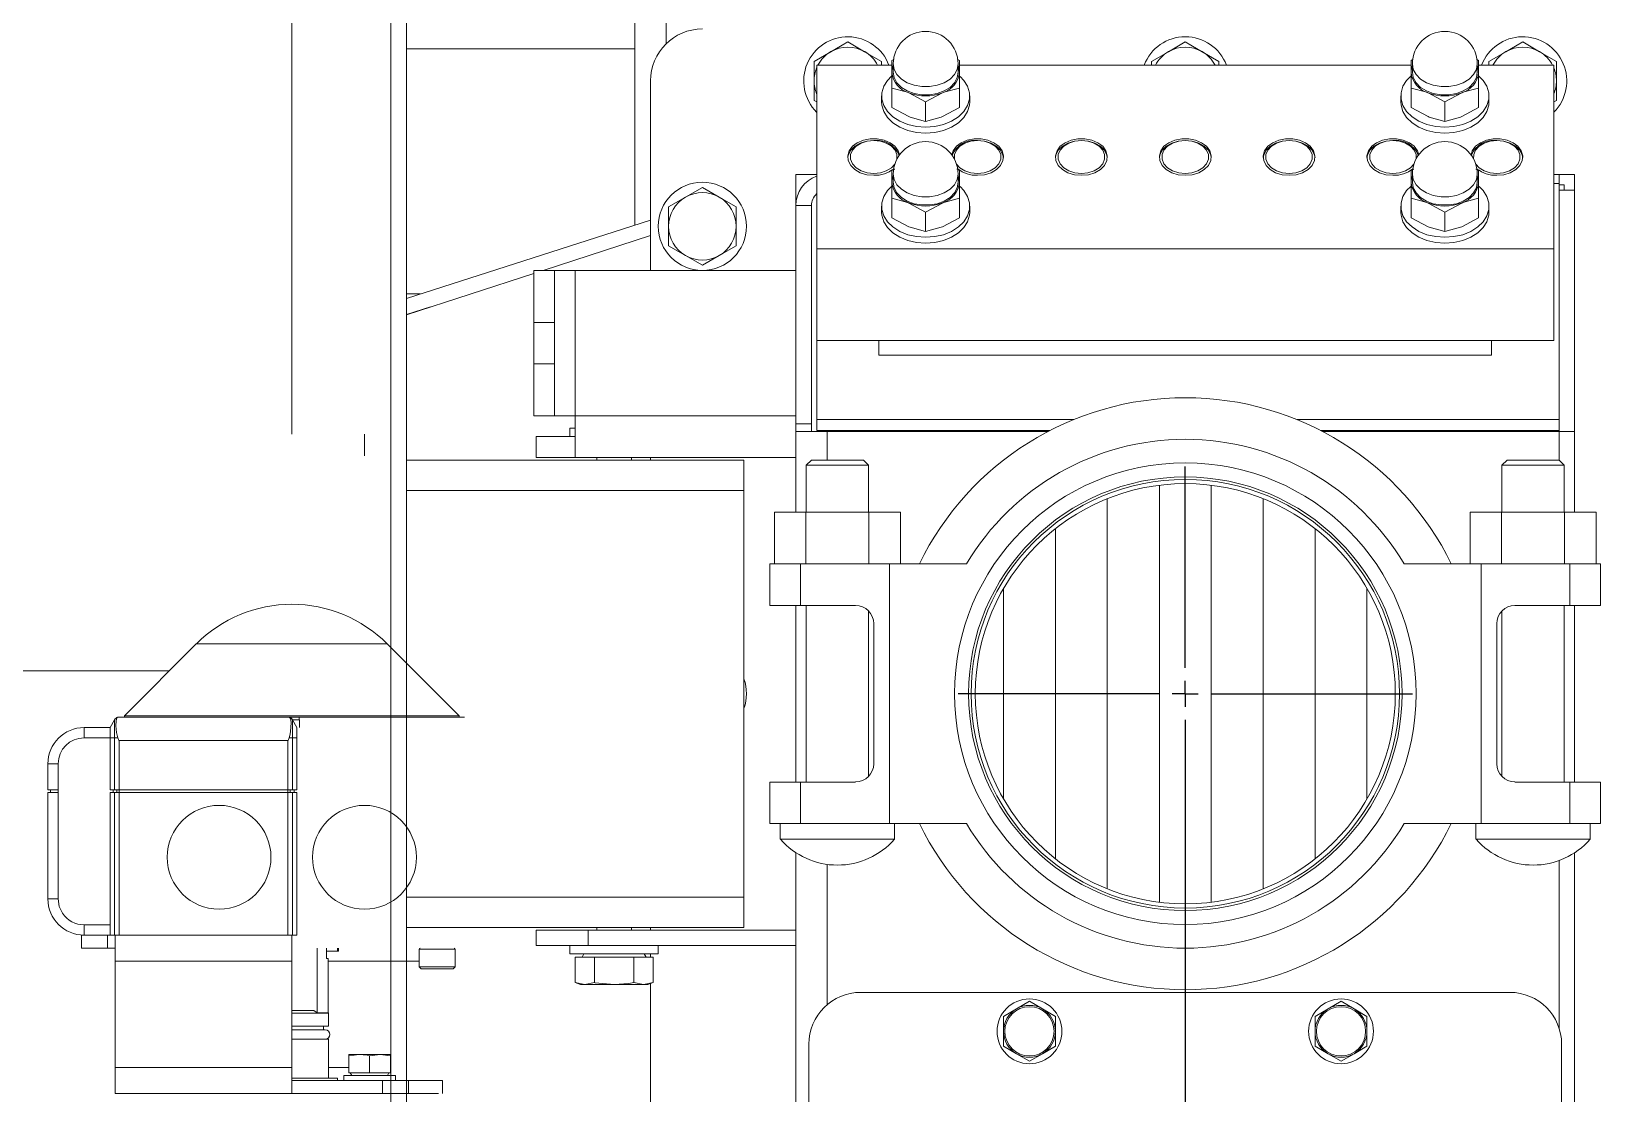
# Model space of a CAD drawing. Header units: millimetres. Extents: x -283029 to -254660, y -24907 to 10674.
# Drawn here: x -279091.85 to -279080, y -18350.58 to -18342.56 of the extents above; entities that cross this region are included whole.
import ezdxf

# ---------------------------------------------------------------- set-up
doc = ezdxf.new("R2010")
doc.units = ezdxf.units.MM
doc.header["$LTSCALE"] = 100

# ---------------------------------------------------------------- blocks, each defined once
blk = doc.blocks.new('SW_CENTERMARKSYMBOL_8')
at = {"color": 0, "linetype": 'Continuous'}
for p, q in [((0, 0.5), (0, 4.375)), ((-0.5, 0), (-4.375, 0)), ((0, 0), (-0.25, 0)), ((0, 0), (0, 0.25)), ((0, 0), (0, -0.25)), ((0, 0), (0.25, 0)), ((0.5, 0), (4.375, 0)), ((0, -0.5), (0, -52.485))]:
    blk.add_line(p, q, dxfattribs=at)

msp = doc.modelspace()

# ---------------------------------------------------------------- linework, layer by layer
at = {"color": 1, "linetype": 'Continuous', "lineweight": 0}
for p, q in [((-279089.881, -18340.978), (-279089.881, -18345.518)), ((-279087.29, -18344.023), (-279087.29, -18341.797)), ((-279087.054, -18342.654), (-279087.054, -18341.797)), ((-279089.133, -18342.309), (-279089.133, -18352.813)), ((-279089.015, -18342.309), (-279089.015, -18352.813)), ((-279085.682, -18342.64), (-279085.809, -18342.714)), ((-279085.682, -18342.64), (-279085.555, -18342.714)), ((-279083.133, -18342.64), (-279083.261, -18342.714)), ((-279083.133, -18342.64), (-279083.006, -18342.714)), ((-279080.585, -18342.64), (-279080.712, -18342.714)), ((-279080.585, -18342.64), (-279080.457, -18342.714)), ((-279089.015, -18342.693), (-279087.29, -18342.693)), ((-279085.809, -18342.714), (-279085.937, -18342.787)), ((-279085.937, -18342.934), (-279085.937, -18342.787)), ((-279085.555, -18342.714), (-279085.427, -18342.787)), ((-279085.427, -18342.815), (-279085.427, -18342.787)), ((-279085.333, -18342.771), (-279085.349, -18342.78)), ((-279085.349, -18342.78), (-279085.349, -18342.868)), ((-279084.856, -18342.77), (-279084.839, -18342.78)), ((-279084.839, -18342.78), (-279084.839, -18342.868)), ((-279083.261, -18342.714), (-279083.388, -18342.787)), ((-279083.388, -18342.815), (-279083.388, -18342.787)), ((-279083.006, -18342.714), (-279082.879, -18342.787)), ((-279082.879, -18342.815), (-279082.879, -18342.787)), ((-279081.412, -18342.771), (-279081.428, -18342.78)), ((-279081.428, -18342.78), (-279081.428, -18342.868)), ((-279080.935, -18342.77), (-279080.918, -18342.78)), ((-279080.918, -18342.78), (-279080.918, -18342.868)), ((-279080.712, -18342.714), (-279080.84, -18342.787)), ((-279080.84, -18342.815), (-279080.84, -18342.787)), ((-279080.457, -18342.714), (-279080.33, -18342.787)), ((-279080.33, -18342.934), (-279080.33, -18342.787)), ((-279085.917, -18342.815), (-279085.349, -18342.815)), ((-279085.917, -18344.201), (-279085.917, -18342.815)), ((-279085.349, -18342.868), (-279085.349, -18342.988)), ((-279085.339, -18342.868), (-279085.339, -18342.805)), ((-279084.849, -18342.805), (-279084.849, -18342.868)), ((-279084.839, -18342.815), (-279081.428, -18342.815)), ((-279084.839, -18342.868), (-279084.839, -18342.988)), ((-279081.428, -18342.868), (-279081.428, -18342.988)), ((-279081.418, -18342.868), (-279081.418, -18342.805)), ((-279080.928, -18342.805), (-279080.928, -18342.868)), ((-279080.918, -18342.815), (-279080.349, -18342.815)), ((-279080.918, -18342.868), (-279080.918, -18342.988)), ((-279080.349, -18342.815), (-279080.349, -18344.201)), ((-279087.172, -18344.365), (-279087.172, -18342.934)), ((-279085.937, -18343.081), (-279085.937, -18342.934)), ((-279085.349, -18342.988), (-279085.349, -18343.136)), ((-279085.094, -18343.092), (-279085.221, -18343.024)), ((-279085.094, -18343.092), (-279084.966, -18343.024)), ((-279084.839, -18342.988), (-279084.839, -18343.136)), ((-279081.428, -18342.988), (-279081.428, -18343.136)), ((-279081.173, -18343.092), (-279081.3, -18343.024)), ((-279081.173, -18343.092), (-279081.045, -18343.024)), ((-279080.918, -18342.988), (-279080.918, -18343.136)), ((-279080.33, -18343.081), (-279080.33, -18342.934)), ((-279085.917, -18343.093), (-279085.937, -18343.081)), ((-279085.427, -18343.092), (-279085.427, -18343.048)), ((-279085.349, -18343.136), (-279085.221, -18343.204)), ((-279085.094, -18343.092), (-279085.094, -18343.24)), ((-279084.839, -18343.136), (-279084.966, -18343.204)), ((-279084.761, -18343.048), (-279084.761, -18343.092)), ((-279081.506, -18343.092), (-279081.506, -18343.048)), ((-279081.428, -18343.136), (-279081.3, -18343.204)), ((-279081.173, -18343.092), (-279081.173, -18343.24)), ((-279080.918, -18343.136), (-279081.045, -18343.204)), ((-279080.84, -18343.048), (-279080.84, -18343.092)), ((-279080.349, -18343.093), (-279080.33, -18343.081)), ((-279085.327, -18343.6), (-279085.349, -18343.611)), ((-279085.349, -18343.611), (-279085.349, -18343.699)), ((-279084.858, -18343.601), (-279084.839, -18343.611)), ((-279084.839, -18343.611), (-279084.839, -18343.699)), ((-279081.408, -18343.601), (-279081.428, -18343.611)), ((-279081.428, -18343.611), (-279081.428, -18343.699)), ((-279080.938, -18343.601), (-279080.918, -18343.611)), ((-279080.918, -18343.611), (-279080.918, -18343.699)), ((-279086.78, -18343.738), (-279086.907, -18343.811)), ((-279086.78, -18343.738), (-279086.653, -18343.811)), ((-279086.074, -18343.875), (-279086.074, -18343.64)), ((-279086.074, -18343.64), (-279085.917, -18343.64)), ((-279085.349, -18343.699), (-279085.349, -18343.82)), ((-279085.339, -18343.699), (-279085.339, -18343.637)), ((-279084.849, -18343.637), (-279084.849, -18343.699)), ((-279084.839, -18343.699), (-279084.839, -18343.82)), ((-279081.428, -18343.699), (-279081.428, -18343.82)), ((-279081.418, -18343.699), (-279081.418, -18343.637)), ((-279080.928, -18343.637), (-279080.928, -18343.699)), ((-279080.918, -18343.699), (-279080.918, -18343.82)), ((-279080.31, -18343.64), (-279080.349, -18343.64)), ((-279080.31, -18343.709), (-279080.349, -18343.709)), ((-279080.31, -18343.709), (-279080.31, -18343.64)), ((-279080.31, -18343.64), (-279080.193, -18343.64)), ((-279080.31, -18343.709), (-279080.31, -18345.491)), ((-279080.31, -18343.718), (-279080.271, -18343.718)), ((-279080.271, -18343.718), (-279080.271, -18343.758)), ((-279080.193, -18343.64), (-279080.193, -18343.758)), ((-279086.907, -18343.811), (-279087.035, -18343.885)), ((-279086.653, -18343.811), (-279086.525, -18343.885)), ((-279085.349, -18343.82), (-279085.349, -18343.968)), ((-279085.094, -18343.924), (-279085.221, -18343.856)), ((-279085.094, -18343.924), (-279084.966, -18343.856)), ((-279084.839, -18343.82), (-279084.839, -18343.968)), ((-279081.428, -18343.82), (-279081.428, -18343.968)), ((-279081.173, -18343.924), (-279081.3, -18343.856)), ((-279081.173, -18343.924), (-279081.045, -18343.856)), ((-279080.918, -18343.82), (-279080.918, -18343.968)), ((-279080.31, -18343.758), (-279080.193, -18343.758)), ((-279080.193, -18345.581), (-279080.193, -18343.758)), ((-279087.035, -18344.032), (-279087.035, -18343.885)), ((-279086.525, -18344.032), (-279086.525, -18343.885)), ((-279086.074, -18343.875), (-279085.957, -18343.875)), ((-279086.074, -18345.522), (-279086.074, -18343.875)), ((-279085.957, -18345.522), (-279085.957, -18343.875)), ((-279085.427, -18343.924), (-279085.427, -18343.88)), ((-279085.349, -18343.968), (-279085.221, -18344.036)), ((-279085.094, -18343.924), (-279085.094, -18344.072)), ((-279084.839, -18343.968), (-279084.966, -18344.036)), ((-279084.761, -18343.88), (-279084.761, -18343.924)), ((-279081.506, -18343.924), (-279081.506, -18343.88)), ((-279081.428, -18343.968), (-279081.3, -18344.036)), ((-279081.173, -18343.924), (-279081.173, -18344.072)), ((-279080.918, -18343.968), (-279081.045, -18344.036)), ((-279080.84, -18343.88), (-279080.84, -18343.924)), ((-279089.015, -18344.576), (-279087.172, -18343.986)), ((-279087.035, -18344.179), (-279087.035, -18344.032)), ((-279086.525, -18344.179), (-279086.525, -18344.032)), ((-279087.172, -18344.102), (-279087.983, -18344.365)), ((-279086.907, -18344.253), (-279087.035, -18344.179)), ((-279086.653, -18344.253), (-279086.525, -18344.179)), ((-279080.349, -18344.201), (-279085.917, -18344.201)), ((-279085.917, -18344.201), (-279085.917, -18344.894)), ((-279080.349, -18344.201), (-279080.349, -18344.894)), ((-279086.78, -18344.326), (-279086.907, -18344.253)), ((-279086.78, -18344.326), (-279086.653, -18344.253)), ((-279088.054, -18344.388), (-279089.015, -18344.7)), ((-279087.897, -18344.365), (-279088.054, -18344.365)), ((-279088.054, -18344.365), (-279088.054, -18344.758)), ((-279087.897, -18344.758), (-279087.897, -18344.365)), ((-279087.897, -18344.365), (-279087.741, -18344.365)), ((-279087.741, -18344.365), (-279086.074, -18344.365)), ((-279087.741, -18345.463), (-279087.741, -18344.365)), ((-279089.015, -18344.542), (-279088.91, -18344.542)), ((-279088.834, -18344.641), (-279089.015, -18344.699)), ((-279088.054, -18344.758), (-279088.054, -18345.071)), ((-279088.054, -18344.758), (-279087.897, -18344.758)), ((-279087.897, -18344.758), (-279087.897, -18345.071)), ((-279080.349, -18344.894), (-279085.917, -18344.894)), ((-279085.917, -18345.491), (-279085.917, -18344.894)), ((-279085.447, -18344.894), (-279080.82, -18344.894)), ((-279085.447, -18345.005), (-279085.447, -18344.894)), ((-279080.82, -18345.005), (-279080.82, -18344.894)), ((-279085.447, -18345.005), (-279080.82, -18345.005)), ((-279088.054, -18345.071), (-279088.054, -18345.463)), ((-279087.897, -18345.071), (-279088.054, -18345.071)), ((-279087.897, -18345.463), (-279087.897, -18345.071)), ((-279089.881, -18345.518), (-279089.881, -18345.601)), ((-279088.054, -18345.463), (-279087.897, -18345.463)), ((-279087.741, -18345.463), (-279087.897, -18345.463)), ((-279087.741, -18345.463), (-279087.741, -18345.777)), ((-279087.741, -18345.534), (-279087.741, -18345.463)), ((-279087.741, -18345.463), (-279086.074, -18345.463)), ((-279085.957, -18345.522), (-279086.074, -18345.522)), ((-279086.074, -18345.581), (-279086.074, -18345.522)), ((-279085.957, -18345.522), (-279085.957, -18345.581)), ((-279083.975, -18345.491), (-279085.917, -18345.491)), ((-279085.917, -18345.574), (-279085.917, -18345.491)), ((-279080.31, -18345.491), (-279082.292, -18345.491)), ((-279080.31, -18345.491), (-279080.31, -18345.574)), ((-279089.332, -18345.765), (-279089.332, -18345.601)), ((-279088.035, -18345.777), (-279088.035, -18345.62)), ((-279088.035, -18345.62), (-279087.741, -18345.62)), ((-279087.78, -18345.62), (-279087.78, -18345.557)), ((-279087.78, -18345.557), (-279087.741, -18345.557)), ((-279087.741, -18345.534), (-279087.741, -18345.534)), ((-279085.839, -18345.581), (-279086.074, -18345.581)), ((-279086.074, -18345.581), (-279086.074, -18346.189)), ((-279084.156, -18345.574), (-279085.917, -18345.574)), ((-279085.839, -18345.581), (-279084.17, -18345.581)), ((-279085.839, -18345.581), (-279085.839, -18345.797)), ((-279085.682, -18345.581), (-279085.682, -18345.574)), ((-279085.29, -18345.574), (-279085.29, -18345.581)), ((-279084.898, -18345.581), (-279084.898, -18345.574)), ((-279084.506, -18345.574), (-279084.506, -18345.581)), ((-279080.31, -18345.574), (-279082.111, -18345.574)), ((-279082.097, -18345.581), (-279080.31, -18345.581)), ((-279081.761, -18345.581), (-279081.761, -18345.574)), ((-279081.369, -18345.574), (-279081.369, -18345.581)), ((-279080.977, -18345.581), (-279080.977, -18345.574)), ((-279080.585, -18345.574), (-279080.585, -18345.581)), ((-279080.345, -18345.581), (-279080.345, -18345.574)), ((-279080.31, -18345.581), (-279080.31, -18345.574)), ((-279080.31, -18345.581), (-279080.193, -18345.581)), ((-279080.31, -18345.581), (-279080.31, -18345.797)), ((-279080.193, -18346.189), (-279080.193, -18345.581)), ((-279086.466, -18345.797), (-279089.015, -18345.797)), ((-279088.035, -18345.777), (-279087.741, -18345.777)), ((-279087.741, -18345.777), (-279086.074, -18345.777)), ((-279087.577, -18345.797), (-279087.577, -18345.777)), ((-279087.316, -18345.777), (-279087.316, -18345.797)), ((-279087.172, -18345.797), (-279087.172, -18345.777)), ((-279086.466, -18346.026), (-279086.466, -18345.797)), ((-279085.996, -18345.836), (-279085.957, -18345.797)), ((-279085.996, -18346.189), (-279085.996, -18345.836)), ((-279085.525, -18345.836), (-279085.996, -18345.836)), ((-279085.957, -18345.797), (-279085.564, -18345.797)), ((-279085.564, -18345.797), (-279085.525, -18345.836)), ((-279085.525, -18345.836), (-279085.525, -18346.189)), ((-279080.742, -18345.836), (-279080.702, -18345.797)), ((-279080.742, -18346.189), (-279080.742, -18345.836)), ((-279080.742, -18345.836), (-279080.271, -18345.836)), ((-279080.31, -18345.797), (-279080.702, -18345.797)), ((-279080.31, -18345.797), (-279080.271, -18345.836)), ((-279080.271, -18345.836), (-279080.271, -18346.189)), ((-279083.329, -18349.135), (-279083.329, -18345.987)), ((-279082.937, -18345.987), (-279082.937, -18349.135)), ((-279086.466, -18346.026), (-279089.015, -18346.026)), ((-279086.466, -18349.096), (-279086.466, -18346.026)), ((-279083.722, -18346.088), (-279083.722, -18349.034)), ((-279082.545, -18349.034), (-279082.545, -18346.088)), ((-279086.236, -18346.189), (-279085.998, -18346.189)), ((-279086.236, -18346.189), (-279086.236, -18346.581)), ((-279085.998, -18346.189), (-279085.998, -18346.581)), ((-279085.998, -18346.189), (-279085.523, -18346.189)), ((-279085.523, -18346.189), (-279085.523, -18346.581)), ((-279085.523, -18346.189), (-279085.285, -18346.189)), ((-279085.285, -18346.189), (-279085.285, -18346.581)), ((-279080.982, -18346.189), (-279080.982, -18346.581)), ((-279080.744, -18346.189), (-279080.982, -18346.189)), ((-279080.744, -18346.189), (-279080.744, -18346.581)), ((-279080.269, -18346.189), (-279080.744, -18346.189)), ((-279080.269, -18346.189), (-279080.269, -18346.581)), ((-279080.031, -18346.189), (-279080.269, -18346.189)), ((-279080.031, -18346.189), (-279080.031, -18346.581)), ((-279084.114, -18348.808), (-279084.114, -18346.314)), ((-279082.153, -18346.314), (-279082.153, -18348.808)), ((-279086.27, -18346.894), (-279086.27, -18346.581)), ((-279086.038, -18346.581), (-279086.27, -18346.581)), ((-279085.368, -18346.581), (-279086.038, -18346.581)), ((-279086.038, -18346.894), (-279086.038, -18346.581)), ((-279085.368, -18348.541), (-279085.368, -18346.581)), ((-279085.368, -18346.581), (-279084.786, -18346.581)), ((-279081.481, -18346.581), (-279080.898, -18346.581)), ((-279080.898, -18348.541), (-279080.898, -18346.581)), ((-279080.898, -18346.581), (-279080.229, -18346.581)), ((-279080.229, -18346.581), (-279079.997, -18346.581)), ((-279080.229, -18346.894), (-279080.229, -18346.581)), ((-279079.997, -18346.581), (-279079.997, -18346.894)), ((-279084.506, -18346.766), (-279084.506, -18348.356)), ((-279081.761, -18348.356), (-279081.761, -18346.766)), ((-279086.27, -18346.894), (-279086.038, -18346.894)), ((-279086.074, -18346.894), (-279086.074, -18348.228)), ((-279086.038, -18346.894), (-279085.623, -18346.894)), ((-279085.996, -18348.228), (-279085.996, -18346.894)), ((-279085.525, -18346.936), (-279085.525, -18348.186)), ((-279080.742, -18348.186), (-279080.742, -18346.936)), ((-279080.229, -18346.894), (-279080.644, -18346.894)), ((-279080.271, -18346.894), (-279080.271, -18348.228)), ((-279079.997, -18346.894), (-279080.229, -18346.894)), ((-279080.193, -18348.228), (-279080.193, -18346.894)), ((-279085.486, -18347.032), (-279085.486, -18348.09)), ((-279080.781, -18347.032), (-279080.781, -18348.09)), ((-279091.145, -18347.728), (-279090.602, -18347.184)), ((-279090.602, -18347.184), (-279089.16, -18347.184)), ((-279089.16, -18347.184), (-279088.616, -18347.728)), ((-279090.804, -18347.387), (-279095.268, -18347.387)), ((-279091.253, -18347.816), (-279091.219, -18347.757)), ((-279091.219, -18347.757), (-279091.219, -18347.894)), ((-279091.044, -18347.738), (-279091.185, -18347.738)), ((-279091.145, -18347.738), (-279091.145, -18347.728)), ((-279091.145, -18347.728), (-279088.616, -18347.728)), ((-279089.91, -18347.738), (-279090.914, -18347.738)), ((-279089.91, -18347.738), (-279089.826, -18347.738)), ((-279089.876, -18347.757), (-279089.842, -18347.816)), ((-279089.876, -18347.757), (-279089.842, -18347.816)), ((-279089.876, -18347.894), (-279089.876, -18347.757)), ((-279089.824, -18347.757), (-279089.876, -18347.757)), ((-279089.826, -18347.738), (-279088.576, -18347.738)), ((-279089.823, -18347.816), (-279089.824, -18347.757)), ((-279088.616, -18347.728), (-279088.616, -18347.738)), ((-279091.449, -18347.816), (-279091.253, -18347.816)), ((-279091.449, -18347.816), (-279091.449, -18347.894)), ((-279091.253, -18347.816), (-279091.253, -18347.894)), ((-279089.842, -18347.894), (-279089.842, -18347.816)), ((-279091.253, -18347.894), (-279091.449, -18347.894)), ((-279091.253, -18348.286), (-279091.253, -18347.894)), ((-279091.219, -18347.894), (-279091.253, -18347.894)), ((-279091.219, -18348.286), (-279091.219, -18347.894)), ((-279091.219, -18347.894), (-279091.195, -18347.894)), ((-279091.185, -18347.914), (-279091.185, -18348.286)), ((-279091.185, -18347.914), (-279089.91, -18347.914)), ((-279089.91, -18348.286), (-279089.91, -18347.914)), ((-279089.876, -18347.894), (-279089.9, -18347.894)), ((-279089.876, -18347.894), (-279089.876, -18348.286)), ((-279089.842, -18347.894), (-279089.876, -18347.894)), ((-279089.842, -18347.894), (-279089.842, -18348.286)), ((-279091.724, -18348.286), (-279091.724, -18348.09)), ((-279091.724, -18348.09), (-279091.645, -18348.09)), ((-279091.645, -18348.09), (-279091.645, -18348.286)), ((-279086.27, -18348.541), (-279086.27, -18348.228)), ((-279086.038, -18348.228), (-279086.27, -18348.228)), ((-279085.623, -18348.228), (-279086.038, -18348.228)), ((-279086.038, -18348.541), (-279086.038, -18348.228)), ((-279080.644, -18348.228), (-279080.229, -18348.228)), ((-279080.229, -18348.228), (-279079.997, -18348.228)), ((-279080.229, -18348.541), (-279080.229, -18348.228)), ((-279079.997, -18348.228), (-279079.997, -18348.541)), ((-279091.645, -18348.286), (-279091.724, -18348.286)), ((-279091.724, -18348.306), (-279091.724, -18349.11)), ((-279091.724, -18348.306), (-279091.645, -18348.306)), ((-279091.704, -18348.306), (-279091.704, -18348.286)), ((-279091.645, -18348.286), (-279091.645, -18348.306)), ((-279091.645, -18348.306), (-279091.645, -18349.11)), ((-279091.253, -18348.286), (-279091.219, -18348.286)), ((-279091.253, -18349.306), (-279091.253, -18348.306)), ((-279091.253, -18348.306), (-279091.219, -18348.306)), ((-279091.231, -18348.286), (-279091.231, -18348.306)), ((-279091.185, -18348.286), (-279091.219, -18348.286)), ((-279091.185, -18348.306), (-279091.219, -18348.306)), ((-279091.219, -18348.306), (-279091.219, -18349.384)), ((-279091.202, -18348.306), (-279091.202, -18348.286)), ((-279091.185, -18348.286), (-279089.91, -18348.286)), ((-279091.185, -18348.286), (-279091.185, -18348.306)), ((-279091.185, -18348.306), (-279089.91, -18348.306)), ((-279091.185, -18349.384), (-279091.185, -18348.306)), ((-279089.91, -18348.286), (-279089.876, -18348.286)), ((-279089.91, -18348.306), (-279089.91, -18348.286)), ((-279089.91, -18348.306), (-279089.876, -18348.306)), ((-279089.91, -18348.306), (-279089.91, -18349.384)), ((-279089.893, -18348.286), (-279089.893, -18348.306)), ((-279089.876, -18348.286), (-279089.842, -18348.286)), ((-279089.842, -18348.306), (-279089.876, -18348.306)), ((-279089.876, -18348.306), (-279089.876, -18349.384)), ((-279089.864, -18348.286), (-279089.864, -18348.306)), ((-279089.842, -18348.306), (-279089.842, -18349.306)), ((-279086.038, -18348.541), (-279086.27, -18348.541)), ((-279086.192, -18348.659), (-279086.192, -18348.541)), ((-279085.368, -18348.541), (-279086.038, -18348.541)), ((-279085.368, -18348.541), (-279084.786, -18348.541)), ((-279085.329, -18348.541), (-279085.329, -18348.659)), ((-279081.481, -18348.541), (-279080.898, -18348.541)), ((-279080.938, -18348.659), (-279080.938, -18348.541)), ((-279080.898, -18348.541), (-279080.229, -18348.541)), ((-279080.229, -18348.541), (-279079.997, -18348.541)), ((-279080.075, -18348.541), (-279080.075, -18348.659)), ((-279085.329, -18348.659), (-279086.192, -18348.659)), ((-279080.938, -18348.659), (-279080.075, -18348.659)), ((-279086.074, -18348.761), (-279086.074, -18357.246)), ((-279080.31, -18348.82), (-279080.31, -18350.085)), ((-279080.193, -18357.364), (-279080.193, -18348.761)), ((-279085.839, -18348.85), (-279085.839, -18349.91)), ((-279091.724, -18349.11), (-279091.645, -18349.11)), ((-279086.466, -18349.096), (-279089.015, -18349.096)), ((-279086.466, -18349.326), (-279086.466, -18349.096)), ((-279091.449, -18349.306), (-279091.253, -18349.306)), ((-279091.449, -18349.384), (-279091.449, -18349.306)), ((-279091.253, -18349.306), (-279091.253, -18349.384)), ((-279089.842, -18349.384), (-279089.842, -18349.306)), ((-279091.469, -18349.482), (-279091.469, -18349.384)), ((-279091.469, -18349.384), (-279091.449, -18349.384)), ((-279091.253, -18349.384), (-279091.449, -18349.384)), ((-279091.273, -18349.384), (-279091.273, -18349.482)), ((-279091.219, -18349.384), (-279091.253, -18349.384)), ((-279091.219, -18349.384), (-279091.185, -18349.384)), ((-279091.214, -18349.58), (-279091.214, -18349.384)), ((-279089.91, -18349.384), (-279091.185, -18349.384)), ((-279089.91, -18349.384), (-279089.876, -18349.384)), ((-279089.881, -18349.384), (-279089.881, -18349.58)), ((-279089.842, -18349.384), (-279089.876, -18349.384)), ((-279086.466, -18349.326), (-279089.015, -18349.326)), ((-279088.035, -18349.463), (-279088.035, -18349.345)), ((-279088.035, -18349.345), (-279087.643, -18349.345)), ((-279087.643, -18349.345), (-279086.074, -18349.345)), ((-279087.643, -18349.463), (-279087.643, -18349.345)), ((-279087.577, -18349.345), (-279087.577, -18349.326)), ((-279087.316, -18349.326), (-279087.316, -18349.345)), ((-279087.172, -18349.345), (-279087.172, -18349.326)), ((-279091.469, -18349.482), (-279091.273, -18349.482)), ((-279091.273, -18349.482), (-279091.214, -18349.482)), ((-279089.689, -18349.971), (-279089.689, -18349.482)), ((-279089.618, -18349.482), (-279089.618, -18349.561)), ((-279089.618, -18349.506), (-279089.536, -18349.506)), ((-279089.537, -18349.482), (-279089.536, -18349.506)), ((-279089.536, -18349.506), (-279089.529, -18349.506)), ((-279089.529, -18349.482), (-279089.529, -18349.506)), ((-279088.92, -18349.624), (-279088.92, -18349.49)), ((-279088.92, -18349.49), (-279088.852, -18349.49)), ((-279088.852, -18349.49), (-279088.646, -18349.49)), ((-279088.646, -18349.49), (-279088.646, -18349.624)), ((-279088.035, -18349.463), (-279087.643, -18349.463)), ((-279087.78, -18349.525), (-279087.78, -18349.463)), ((-279087.78, -18349.525), (-279087.447, -18349.525)), ((-279087.741, -18349.549), (-279087.741, -18349.742)), ((-279087.594, -18349.549), (-279087.741, -18349.549)), ((-279087.688, -18349.549), (-279087.675, -18349.525)), ((-279087.643, -18349.463), (-279086.074, -18349.463)), ((-279087.594, -18349.549), (-279087.594, -18349.742)), ((-279087.299, -18349.549), (-279087.594, -18349.549)), ((-279087.447, -18349.525), (-279087.113, -18349.525)), ((-279087.299, -18349.549), (-279087.299, -18349.742)), ((-279087.299, -18349.549), (-279087.152, -18349.549)), ((-279087.219, -18349.525), (-279087.205, -18349.549)), ((-279087.172, -18349.549), (-279087.172, -18349.525)), ((-279087.152, -18349.549), (-279087.152, -18349.742)), ((-279087.113, -18349.463), (-279087.113, -18349.525)), ((-279091.214, -18350.384), (-279091.214, -18349.58)), ((-279089.881, -18349.58), (-279091.214, -18349.58)), ((-279089.881, -18349.58), (-279089.881, -18350.384)), ((-279089.618, -18349.561), (-279089.606, -18349.561)), ((-279089.606, -18349.561), (-279089.606, -18349.971)), ((-279089.606, -18349.58), (-279088.92, -18349.58)), ((-279088.905, -18349.639), (-279088.92, -18349.624)), ((-279088.852, -18349.624), (-279088.92, -18349.624)), ((-279088.905, -18349.639), (-279088.844, -18349.639)), ((-279088.646, -18349.624), (-279088.852, -18349.624)), ((-279088.844, -18349.639), (-279088.661, -18349.639)), ((-279088.646, -18349.624), (-279088.661, -18349.639)), ((-279087.701, -18349.757), (-279087.741, -18349.742)), ((-279087.741, -18349.742), (-279087.667, -18349.757)), ((-279087.667, -18349.757), (-279087.701, -18349.757)), ((-279087.667, -18349.757), (-279087.594, -18349.742)), ((-279087.447, -18349.757), (-279087.667, -18349.757)), ((-279087.226, -18349.757), (-279087.447, -18349.757)), ((-279087.226, -18349.757), (-279087.299, -18349.742)), ((-279087.152, -18349.742), (-279087.226, -18349.757)), ((-279087.192, -18349.757), (-279087.226, -18349.757)), ((-279087.152, -18349.742), (-279087.192, -18349.757)), ((-279087.172, -18352.188), (-279087.172, -18349.75)), ((-279085.584, -18349.816), (-279080.683, -18349.816)), ((-279084.408, -18349.94), (-279084.31, -18349.883)), ((-279084.212, -18349.94), (-279084.31, -18349.883)), ((-279082.055, -18349.94), (-279081.957, -18349.883)), ((-279081.859, -18349.94), (-279081.957, -18349.883)), ((-279089.881, -18349.953), (-279089.715, -18349.953)), ((-279089.881, -18349.972), (-279089.604, -18349.972)), ((-279089.715, -18349.953), (-279089.689, -18349.971)), ((-279089.689, -18349.971), (-279089.606, -18349.971)), ((-279089.606, -18349.971), (-279089.604, -18349.972)), ((-279089.604, -18349.972), (-279089.604, -18350.071)), ((-279084.506, -18349.997), (-279084.408, -18349.94)), ((-279084.506, -18349.997), (-279084.506, -18350.11)), ((-279084.114, -18349.997), (-279084.212, -18349.94)), ((-279084.114, -18350.11), (-279084.114, -18349.997)), ((-279082.153, -18349.997), (-279082.055, -18349.94)), ((-279082.153, -18349.997), (-279082.153, -18350.11)), ((-279081.761, -18349.997), (-279081.859, -18349.94)), ((-279081.761, -18350.11), (-279081.761, -18349.997)), ((-279089.881, -18350.071), (-279089.604, -18350.071)), ((-279089.881, -18350.099), (-279089.628, -18350.099)), ((-279089.642, -18350.071), (-279089.642, -18350.099)), ((-279084.506, -18350.11), (-279084.506, -18350.223)), ((-279084.114, -18350.223), (-279084.114, -18350.11)), ((-279082.153, -18350.11), (-279082.153, -18350.223)), ((-279081.761, -18350.223), (-279081.761, -18350.11)), ((-279089.881, -18350.169), (-279089.604, -18350.169)), ((-279089.604, -18350.169), (-279089.604, -18350.463)), ((-279085.976, -18355.109), (-279085.976, -18350.208)), ((-279084.408, -18350.28), (-279084.506, -18350.223)), ((-279084.114, -18350.223), (-279084.212, -18350.28)), ((-279082.055, -18350.28), (-279082.153, -18350.223)), ((-279081.761, -18350.223), (-279081.859, -18350.28)), ((-279080.291, -18350.208), (-279080.291, -18355.109)), ((-279089.45, -18350.286), (-279089.45, -18350.295)), ((-279089.45, -18350.286), (-279089.371, -18350.286)), ((-279089.45, -18350.423), (-279089.45, -18350.295)), ((-279089.371, -18350.286), (-279089.214, -18350.286)), ((-279089.214, -18350.286), (-279089.293, -18350.295)), ((-279089.293, -18350.423), (-279089.293, -18350.295)), ((-279089.136, -18350.295), (-279089.214, -18350.286)), ((-279089.214, -18350.286), (-279089.136, -18350.286)), ((-279089.136, -18350.295), (-279089.136, -18350.286)), ((-279089.136, -18350.423), (-279089.136, -18350.295)), ((-279084.31, -18350.336), (-279084.408, -18350.28)), ((-279084.212, -18350.28), (-279084.31, -18350.336)), ((-279081.957, -18350.336), (-279082.055, -18350.28)), ((-279081.859, -18350.28), (-279081.957, -18350.336)), ((-279091.214, -18350.58), (-279091.214, -18350.384)), ((-279091.214, -18350.384), (-279089.881, -18350.384)), ((-279089.881, -18350.384), (-279089.881, -18350.58)), ((-279089.881, -18350.463), (-279089.536, -18350.463)), ((-279089.195, -18350.482), (-279089.881, -18350.482)), ((-279089.45, -18350.384), (-279089.604, -18350.384)), ((-279089.536, -18350.463), (-279089.536, -18350.482)), ((-279089.489, -18350.482), (-279089.489, -18350.443)), ((-279089.097, -18350.443), (-279089.489, -18350.443)), ((-279089.293, -18350.423), (-279089.45, -18350.423)), ((-279089.428, -18350.443), (-279089.439, -18350.423)), ((-279089.293, -18350.423), (-279089.136, -18350.423)), ((-279088.999, -18350.482), (-279089.195, -18350.482)), ((-279089.195, -18350.58), (-279089.195, -18350.482)), ((-279089.147, -18350.423), (-279089.158, -18350.443)), ((-279089.097, -18350.443), (-279089.097, -18350.482)), ((-279088.999, -18350.482), (-279088.999, -18350.58)), ((-279088.744, -18350.482), (-279088.999, -18350.482)), ((-279088.744, -18350.58), (-279088.744, -18350.482)), ((-279089.881, -18350.58), (-279091.214, -18350.58)), ((-279089.881, -18350.58), (-279089.195, -18350.58)), ((-279089.195, -18350.58), (-279088.999, -18350.58)), ((-279088.774, -18350.58), (-279088.999, -18350.58))]:
    msp.add_line(p, q, dxfattribs=at)
for points in [[(-279085.351, -18342.898), (-279085.383, -18342.93), (-279085.411, -18342.975), (-279085.425, -18343.023), (-279085.425, -18343.073), (-279085.411, -18343.121), (-279085.383, -18343.166), (-279085.342, -18343.206), (-279085.29, -18343.239), (-279085.229, -18343.263), (-279085.163, -18343.278), (-279085.094, -18343.284), (-279085.025, -18343.278), (-279084.958, -18343.263), (-279084.898, -18343.239), (-279084.846, -18343.206), (-279084.805, -18343.166), (-279084.777, -18343.121), (-279084.762, -18343.073), (-279084.762, -18343.023), (-279084.777, -18342.975), (-279084.805, -18342.93), (-279084.834, -18342.9)], [(-279084.849, -18342.805), (-279084.856, -18342.847), (-279084.877, -18342.886), (-279084.91, -18342.92), (-279084.955, -18342.948), (-279085.007, -18342.967), (-279085.064, -18342.977), (-279085.123, -18342.977), (-279085.181, -18342.967), (-279085.233, -18342.948), (-279085.277, -18342.92), (-279085.311, -18342.886), (-279085.332, -18342.847), (-279085.339, -18342.805), (-279085.339, -18342.805)], [(-279084.849, -18342.868), (-279084.856, -18342.909), (-279084.877, -18342.948), (-279084.91, -18342.983), (-279084.955, -18343.01), (-279085.007, -18343.03), (-279085.064, -18343.04), (-279085.123, -18343.04), (-279085.181, -18343.03), (-279085.233, -18343.01), (-279085.277, -18342.983), (-279085.311, -18342.948), (-279085.332, -18342.909), (-279085.339, -18342.868)], [(-279081.431, -18342.899), (-279081.462, -18342.93), (-279081.49, -18342.975), (-279081.504, -18343.023), (-279081.504, -18343.073), (-279081.49, -18343.121), (-279081.462, -18343.166), (-279081.421, -18343.206), (-279081.369, -18343.239), (-279081.308, -18343.263), (-279081.242, -18343.278), (-279081.173, -18343.284), (-279081.104, -18343.278), (-279081.037, -18343.263), (-279080.977, -18343.239), (-279080.925, -18343.206), (-279080.884, -18343.166), (-279080.856, -18343.121), (-279080.841, -18343.073), (-279080.841, -18343.023), (-279080.856, -18342.975), (-279080.884, -18342.93), (-279080.916, -18342.898)], [(-279080.928, -18342.805), (-279080.935, -18342.847), (-279080.956, -18342.886), (-279080.989, -18342.92), (-279081.034, -18342.948), (-279081.086, -18342.967), (-279081.143, -18342.977), (-279081.202, -18342.977), (-279081.26, -18342.967), (-279081.312, -18342.948), (-279081.356, -18342.92), (-279081.39, -18342.886), (-279081.411, -18342.847), (-279081.418, -18342.805), (-279081.418, -18342.805)], [(-279080.928, -18342.868), (-279080.935, -18342.909), (-279080.956, -18342.948), (-279080.989, -18342.983), (-279081.034, -18343.01), (-279081.086, -18343.03), (-279081.143, -18343.04), (-279081.202, -18343.04), (-279081.26, -18343.03), (-279081.312, -18343.01), (-279081.356, -18342.983), (-279081.39, -18342.948), (-279081.411, -18342.909), (-279081.418, -18342.868)], [(-279085.221, -18343.024), (-279085.23, -18343.02), (-279085.349, -18342.988)], [(-279084.966, -18343.024), (-279084.957, -18343.02), (-279084.839, -18342.988)], [(-279081.3, -18343.024), (-279081.309, -18343.02), (-279081.428, -18342.988)], [(-279081.045, -18343.024), (-279081.036, -18343.02), (-279080.918, -18342.988)], [(-279085.427, -18343.092), (-279085.425, -18343.117), (-279085.411, -18343.165), (-279085.383, -18343.21), (-279085.342, -18343.25), (-279085.29, -18343.283), (-279085.229, -18343.308), (-279085.163, -18343.323), (-279085.094, -18343.328), (-279085.025, -18343.323), (-279084.958, -18343.308), (-279084.898, -18343.283), (-279084.846, -18343.25), (-279084.805, -18343.21), (-279084.777, -18343.165), (-279084.762, -18343.117), (-279084.761, -18343.092)], [(-279081.506, -18343.092), (-279081.504, -18343.117), (-279081.49, -18343.165), (-279081.462, -18343.21), (-279081.421, -18343.25), (-279081.369, -18343.283), (-279081.308, -18343.308), (-279081.242, -18343.323), (-279081.173, -18343.328), (-279081.104, -18343.323), (-279081.037, -18343.308), (-279080.977, -18343.283), (-279080.925, -18343.25), (-279080.884, -18343.21), (-279080.856, -18343.165), (-279080.841, -18343.117), (-279080.84, -18343.092)], [(-279085.221, -18343.204), (-279085.212, -18343.208), (-279085.094, -18343.24)], [(-279084.966, -18343.204), (-279084.976, -18343.208), (-279085.094, -18343.24)], [(-279081.3, -18343.204), (-279081.291, -18343.208), (-279081.173, -18343.24)], [(-279081.045, -18343.204), (-279081.055, -18343.208), (-279081.173, -18343.24)], [(-279085.486, -18343.647), (-279085.539, -18343.642), (-279085.588, -18343.627), (-279085.629, -18343.603), (-279085.66, -18343.572), (-279085.678, -18343.536), (-279085.682, -18343.499), (-279085.671, -18343.462), (-279085.646, -18343.428), (-279085.61, -18343.401), (-279085.564, -18343.381), (-279085.513, -18343.371), (-279085.459, -18343.371), (-279085.408, -18343.381), (-279085.362, -18343.401), (-279085.326, -18343.428), (-279085.301, -18343.462), (-279085.291, -18343.492)], [(-279085.486, -18343.383), (-279085.539, -18343.389), (-279085.588, -18343.404), (-279085.629, -18343.427), (-279085.66, -18343.458), (-279085.678, -18343.494), (-279085.682, -18343.515)], [(-279085.327, -18343.563), (-279085.353, -18343.59), (-279085.391, -18343.613), (-279085.436, -18343.628), (-279085.486, -18343.633), (-279085.536, -18343.628), (-279085.581, -18343.613), (-279085.619, -18343.59), (-279085.647, -18343.56), (-279085.661, -18343.526), (-279085.661, -18343.49), (-279085.647, -18343.456), (-279085.619, -18343.426), (-279085.581, -18343.403), (-279085.536, -18343.388), (-279085.486, -18343.383)], [(-279085.486, -18343.383), (-279085.436, -18343.388), (-279085.391, -18343.403), (-279085.353, -18343.426), (-279085.325, -18343.456), (-279085.311, -18343.49), (-279085.311, -18343.523)], [(-279084.896, -18343.492), (-279084.887, -18343.462), (-279084.862, -18343.428), (-279084.826, -18343.401), (-279084.78, -18343.381), (-279084.728, -18343.371), (-279084.675, -18343.371), (-279084.624, -18343.381), (-279084.578, -18343.401), (-279084.542, -18343.428), (-279084.517, -18343.462), (-279084.506, -18343.499), (-279084.51, -18343.536), (-279084.528, -18343.572), (-279084.559, -18343.603), (-279084.6, -18343.627), (-279084.649, -18343.642), (-279084.702, -18343.647), (-279084.702, -18343.647)], [(-279084.877, -18343.523), (-279084.876, -18343.49), (-279084.862, -18343.456), (-279084.835, -18343.426), (-279084.797, -18343.403), (-279084.752, -18343.388), (-279084.702, -18343.383)], [(-279084.702, -18343.383), (-279084.652, -18343.388), (-279084.606, -18343.403), (-279084.568, -18343.426), (-279084.541, -18343.456), (-279084.527, -18343.49), (-279084.527, -18343.526), (-279084.541, -18343.56), (-279084.568, -18343.59), (-279084.606, -18343.613), (-279084.652, -18343.628), (-279084.702, -18343.633), (-279084.752, -18343.628), (-279084.797, -18343.613), (-279084.835, -18343.59), (-279084.86, -18343.563)], [(-279084.506, -18343.515), (-279084.51, -18343.494), (-279084.528, -18343.458), (-279084.559, -18343.427), (-279084.6, -18343.404), (-279084.649, -18343.389), (-279084.702, -18343.383)], [(-279083.918, -18343.647), (-279083.97, -18343.642), (-279084.019, -18343.627), (-279084.061, -18343.603), (-279084.092, -18343.572), (-279084.11, -18343.536), (-279084.113, -18343.499), (-279084.102, -18343.462), (-279084.078, -18343.428), (-279084.041, -18343.401), (-279083.996, -18343.381), (-279083.944, -18343.371), (-279083.891, -18343.371), (-279083.839, -18343.381), (-279083.794, -18343.401), (-279083.757, -18343.428), (-279083.733, -18343.462), (-279083.722, -18343.499), (-279083.726, -18343.536), (-279083.744, -18343.572), (-279083.774, -18343.603), (-279083.816, -18343.627), (-279083.865, -18343.642), (-279083.918, -18343.647)], [(-279083.918, -18343.383), (-279083.97, -18343.389), (-279084.019, -18343.404), (-279084.061, -18343.427), (-279084.092, -18343.458), (-279084.11, -18343.494), (-279084.113, -18343.515)], [(-279083.918, -18343.383), (-279083.868, -18343.388), (-279083.822, -18343.403), (-279083.784, -18343.426), (-279083.757, -18343.456), (-279083.743, -18343.49), (-279083.743, -18343.526), (-279083.757, -18343.56), (-279083.784, -18343.59), (-279083.822, -18343.613), (-279083.868, -18343.628), (-279083.918, -18343.633), (-279083.967, -18343.628), (-279084.013, -18343.613), (-279084.051, -18343.59), (-279084.078, -18343.56), (-279084.092, -18343.526), (-279084.092, -18343.49), (-279084.078, -18343.456), (-279084.051, -18343.426), (-279084.013, -18343.403), (-279083.967, -18343.388), (-279083.918, -18343.383)], [(-279083.722, -18343.515), (-279083.726, -18343.494), (-279083.744, -18343.458), (-279083.774, -18343.427), (-279083.816, -18343.404), (-279083.865, -18343.389), (-279083.918, -18343.383)], [(-279083.133, -18343.647), (-279083.186, -18343.642), (-279083.235, -18343.627), (-279083.277, -18343.603), (-279083.307, -18343.572), (-279083.325, -18343.536), (-279083.329, -18343.499), (-279083.318, -18343.462), (-279083.294, -18343.428), (-279083.257, -18343.401), (-279083.211, -18343.381), (-279083.16, -18343.371), (-279083.107, -18343.371), (-279083.055, -18343.381), (-279083.01, -18343.401), (-279082.973, -18343.428), (-279082.949, -18343.462), (-279082.938, -18343.499), (-279082.941, -18343.536), (-279082.959, -18343.572), (-279082.99, -18343.603), (-279083.032, -18343.627), (-279083.08, -18343.642), (-279083.133, -18343.647)], [(-279083.133, -18343.383), (-279083.186, -18343.389), (-279083.235, -18343.404), (-279083.277, -18343.427), (-279083.307, -18343.458), (-279083.325, -18343.494), (-279083.329, -18343.515)], [(-279083.133, -18343.383), (-279083.084, -18343.388), (-279083.038, -18343.403), (-279083, -18343.426), (-279082.973, -18343.456), (-279082.959, -18343.49), (-279082.959, -18343.526), (-279082.973, -18343.56), (-279083, -18343.59), (-279083.038, -18343.613), (-279083.084, -18343.628), (-279083.133, -18343.633), (-279083.183, -18343.628), (-279083.229, -18343.613), (-279083.267, -18343.59), (-279083.294, -18343.56), (-279083.308, -18343.526), (-279083.308, -18343.49), (-279083.294, -18343.456), (-279083.267, -18343.426), (-279083.229, -18343.403), (-279083.183, -18343.388), (-279083.133, -18343.383)], [(-279082.938, -18343.515), (-279082.941, -18343.494), (-279082.959, -18343.458), (-279082.99, -18343.427), (-279083.032, -18343.404), (-279083.08, -18343.389), (-279083.133, -18343.383)], [(-279082.349, -18343.647), (-279082.402, -18343.642), (-279082.451, -18343.627), (-279082.492, -18343.603), (-279082.523, -18343.572), (-279082.541, -18343.536), (-279082.545, -18343.499), (-279082.534, -18343.462), (-279082.509, -18343.428), (-279082.473, -18343.401), (-279082.427, -18343.381), (-279082.376, -18343.371), (-279082.322, -18343.371), (-279082.271, -18343.381), (-279082.225, -18343.401), (-279082.189, -18343.428), (-279082.164, -18343.462), (-279082.154, -18343.499), (-279082.157, -18343.536), (-279082.175, -18343.572), (-279082.206, -18343.603), (-279082.247, -18343.627), (-279082.296, -18343.642), (-279082.349, -18343.647)], [(-279082.349, -18343.383), (-279082.402, -18343.389), (-279082.451, -18343.404), (-279082.492, -18343.427), (-279082.523, -18343.458), (-279082.541, -18343.494), (-279082.545, -18343.515)], [(-279082.349, -18343.383), (-279082.299, -18343.388), (-279082.254, -18343.403), (-279082.216, -18343.426), (-279082.189, -18343.456), (-279082.175, -18343.49), (-279082.175, -18343.526), (-279082.189, -18343.56), (-279082.216, -18343.59), (-279082.254, -18343.613), (-279082.299, -18343.628), (-279082.349, -18343.633), (-279082.399, -18343.628), (-279082.445, -18343.613), (-279082.483, -18343.59), (-279082.51, -18343.56), (-279082.524, -18343.526), (-279082.524, -18343.49), (-279082.51, -18343.456), (-279082.483, -18343.426), (-279082.445, -18343.403), (-279082.399, -18343.388), (-279082.349, -18343.383)], [(-279082.153, -18343.515), (-279082.157, -18343.494), (-279082.175, -18343.458), (-279082.206, -18343.427), (-279082.247, -18343.404), (-279082.296, -18343.389), (-279082.349, -18343.383)], [(-279081.565, -18343.647), (-279081.618, -18343.642), (-279081.667, -18343.627), (-279081.708, -18343.603), (-279081.739, -18343.572), (-279081.757, -18343.536), (-279081.761, -18343.499), (-279081.75, -18343.462), (-279081.725, -18343.428), (-279081.689, -18343.401), (-279081.643, -18343.381), (-279081.592, -18343.371), (-279081.538, -18343.371), (-279081.487, -18343.381), (-279081.441, -18343.401), (-279081.405, -18343.428), (-279081.38, -18343.462), (-279081.37, -18343.492)], [(-279081.565, -18343.383), (-279081.618, -18343.389), (-279081.667, -18343.404), (-279081.708, -18343.427), (-279081.739, -18343.458), (-279081.757, -18343.494), (-279081.761, -18343.515)], [(-279081.406, -18343.563), (-279081.432, -18343.59), (-279081.47, -18343.613), (-279081.515, -18343.628), (-279081.565, -18343.633), (-279081.615, -18343.628), (-279081.66, -18343.613), (-279081.698, -18343.59), (-279081.725, -18343.56), (-279081.74, -18343.526), (-279081.74, -18343.49), (-279081.725, -18343.456), (-279081.698, -18343.426), (-279081.66, -18343.403), (-279081.615, -18343.388), (-279081.565, -18343.383)], [(-279081.565, -18343.383), (-279081.515, -18343.388), (-279081.47, -18343.403), (-279081.432, -18343.426), (-279081.404, -18343.456), (-279081.39, -18343.49), (-279081.39, -18343.523)], [(-279080.975, -18343.492), (-279080.966, -18343.462), (-279080.941, -18343.428), (-279080.904, -18343.401), (-279080.859, -18343.381), (-279080.807, -18343.371), (-279080.754, -18343.371), (-279080.703, -18343.381), (-279080.657, -18343.401), (-279080.621, -18343.428), (-279080.596, -18343.462), (-279080.585, -18343.499), (-279080.589, -18343.536), (-279080.607, -18343.572), (-279080.637, -18343.603), (-279080.679, -18343.627), (-279080.728, -18343.642), (-279080.781, -18343.647), (-279080.781, -18343.647)], [(-279080.956, -18343.523), (-279080.955, -18343.49), (-279080.941, -18343.456), (-279080.914, -18343.426), (-279080.876, -18343.403), (-279080.83, -18343.388), (-279080.781, -18343.383)], [(-279080.781, -18343.383), (-279080.731, -18343.388), (-279080.685, -18343.403), (-279080.647, -18343.426), (-279080.62, -18343.456), (-279080.606, -18343.49), (-279080.606, -18343.526), (-279080.62, -18343.56), (-279080.647, -18343.59), (-279080.685, -18343.613), (-279080.731, -18343.628), (-279080.781, -18343.633), (-279080.83, -18343.628), (-279080.876, -18343.613), (-279080.914, -18343.59), (-279080.939, -18343.563)], [(-279080.585, -18343.515), (-279080.589, -18343.494), (-279080.607, -18343.458), (-279080.637, -18343.427), (-279080.679, -18343.404), (-279080.728, -18343.389), (-279080.781, -18343.383)], [(-279085.352, -18343.731), (-279085.383, -18343.762), (-279085.411, -18343.807), (-279085.425, -18343.855), (-279085.425, -18343.904), (-279085.411, -18343.952), (-279085.383, -18343.997), (-279085.342, -18344.037), (-279085.29, -18344.07), (-279085.229, -18344.095), (-279085.163, -18344.11), (-279085.094, -18344.115), (-279085.025, -18344.11), (-279084.958, -18344.095), (-279084.898, -18344.07), (-279084.846, -18344.037), (-279084.805, -18343.997), (-279084.777, -18343.952), (-279084.762, -18343.904), (-279084.762, -18343.855), (-279084.777, -18343.807), (-279084.805, -18343.762), (-279084.834, -18343.732)], [(-279084.849, -18343.637), (-279084.856, -18343.679), (-279084.877, -18343.718), (-279084.91, -18343.752), (-279084.955, -18343.78), (-279085.007, -18343.799), (-279085.064, -18343.809), (-279085.123, -18343.809), (-279085.181, -18343.799), (-279085.233, -18343.78), (-279085.277, -18343.752), (-279085.311, -18343.718), (-279085.332, -18343.679), (-279085.339, -18343.637), (-279085.339, -18343.637)], [(-279084.849, -18343.699), (-279084.856, -18343.741), (-279084.877, -18343.78), (-279084.91, -18343.814), (-279084.955, -18343.842), (-279085.007, -18343.861), (-279085.064, -18343.871), (-279085.123, -18343.871), (-279085.181, -18343.861), (-279085.233, -18343.842), (-279085.277, -18343.814), (-279085.311, -18343.78), (-279085.332, -18343.741), (-279085.339, -18343.699)], [(-279081.431, -18343.731), (-279081.462, -18343.762), (-279081.49, -18343.807), (-279081.504, -18343.855), (-279081.504, -18343.904), (-279081.49, -18343.952), (-279081.462, -18343.997), (-279081.421, -18344.037), (-279081.369, -18344.07), (-279081.308, -18344.095), (-279081.242, -18344.11), (-279081.173, -18344.115), (-279081.104, -18344.11), (-279081.037, -18344.095), (-279080.977, -18344.07), (-279080.925, -18344.037), (-279080.884, -18343.997), (-279080.856, -18343.952), (-279080.841, -18343.904), (-279080.841, -18343.855), (-279080.856, -18343.807), (-279080.884, -18343.762), (-279080.913, -18343.732)], [(-279080.928, -18343.637), (-279080.935, -18343.679), (-279080.956, -18343.718), (-279080.989, -18343.752), (-279081.034, -18343.78), (-279081.086, -18343.799), (-279081.143, -18343.809), (-279081.202, -18343.809), (-279081.26, -18343.799), (-279081.312, -18343.78), (-279081.356, -18343.752), (-279081.39, -18343.718), (-279081.411, -18343.679), (-279081.418, -18343.637), (-279081.418, -18343.637)], [(-279080.928, -18343.699), (-279080.935, -18343.741), (-279080.956, -18343.78), (-279080.989, -18343.814), (-279081.034, -18343.842), (-279081.086, -18343.861), (-279081.143, -18343.871), (-279081.202, -18343.871), (-279081.26, -18343.861), (-279081.312, -18343.842), (-279081.356, -18343.814), (-279081.39, -18343.78), (-279081.411, -18343.741), (-279081.418, -18343.699)], [(-279085.221, -18343.856), (-279085.23, -18343.852), (-279085.349, -18343.82)], [(-279084.966, -18343.856), (-279084.957, -18343.852), (-279084.839, -18343.82)], [(-279081.3, -18343.856), (-279081.309, -18343.852), (-279081.428, -18343.82)], [(-279081.045, -18343.856), (-279081.036, -18343.852), (-279080.918, -18343.82)], [(-279085.427, -18343.924), (-279085.425, -18343.949), (-279085.411, -18343.997), (-279085.383, -18344.042), (-279085.342, -18344.082), (-279085.29, -18344.115), (-279085.229, -18344.139), (-279085.163, -18344.155), (-279085.094, -18344.16), (-279085.025, -18344.155), (-279084.958, -18344.139), (-279084.898, -18344.115), (-279084.846, -18344.082), (-279084.805, -18344.042), (-279084.777, -18343.997), (-279084.762, -18343.949), (-279084.761, -18343.924)], [(-279081.506, -18343.924), (-279081.504, -18343.949), (-279081.49, -18343.997), (-279081.462, -18344.042), (-279081.421, -18344.082), (-279081.369, -18344.115), (-279081.308, -18344.139), (-279081.242, -18344.155), (-279081.173, -18344.16), (-279081.104, -18344.155), (-279081.037, -18344.139), (-279080.977, -18344.115), (-279080.925, -18344.082), (-279080.884, -18344.042), (-279080.856, -18343.997), (-279080.841, -18343.949), (-279080.84, -18343.924)], [(-279085.221, -18344.036), (-279085.212, -18344.039), (-279085.094, -18344.072)], [(-279084.966, -18344.036), (-279084.976, -18344.039), (-279085.094, -18344.072)], [(-279081.3, -18344.036), (-279081.291, -18344.039), (-279081.173, -18344.072)], [(-279081.045, -18344.036), (-279081.055, -18344.039), (-279081.173, -18344.072)], [(-279091.195, -18347.739), (-279091.202, -18347.744), (-279091.208, -18347.766), (-279091.209, -18347.803), (-279091.204, -18347.855), (-279091.195, -18347.894)], [(-279091.195, -18347.739), (-279091.186, -18347.738), (-279091.185, -18347.738)], [(-279091.044, -18347.738), (-279090.979, -18347.738), (-279090.914, -18347.738)], [(-279089.91, -18347.738), (-279089.909, -18347.738), (-279089.9, -18347.739)], [(-279089.9, -18347.894), (-279089.893, -18347.867), (-279089.887, -18347.818), (-279089.886, -18347.777), (-279089.891, -18347.747), (-279089.9, -18347.739)], [(-279091.185, -18347.914), (-279091.186, -18347.913), (-279091.195, -18347.894)], [(-279089.9, -18347.894), (-279089.909, -18347.913), (-279089.91, -18347.914)], [(-279091.645, -18349.11), (-279091.637, -18349.167), (-279091.612, -18349.219)], [(-279087.594, -18349.742), (-279087.589, -18349.743), (-279087.447, -18349.757)], [(-279087.447, -18349.757), (-279087.335, -18349.748), (-279087.299, -18349.742)], [(-279089.45, -18350.295), (-279089.447, -18350.294), (-279089.371, -18350.286)], [(-279089.371, -18350.286), (-279089.312, -18350.291), (-279089.293, -18350.295)]]:
    msp.add_lwpolyline(points, dxfattribs=at)
for centre, radius in [((-279086.78, -18344.032), 0.333), ((-279083.133, -18347.561), 1.743), ((-279083.133, -18347.561), 1.637), ((-279083.133, -18347.561), 1.618), ((-279083.133, -18347.561), 1.586), ((-279090.43, -18348.796), 0.392), ((-279089.332, -18348.796), 0.392), ((-279084.31, -18350.11), 0.245), ((-279081.957, -18350.11), 0.245), ((-279084.31, -18350.11), 0.186), ((-279081.957, -18350.11), 0.186)]:
    msp.add_circle(centre, radius, dxfattribs=at)
for centre, radius, start, end in [((-279086.78, -18342.934), 0.392, 90, 180), ((-279085.682, -18342.934), 0.333, 20.9675, 225.0991), ((-279085.094, -18342.805), 0.245, 0, 180), ((-279083.133, -18342.934), 0.333, 20.9675, 159.0325), ((-279081.173, -18342.805), 0.245, 0, 180), ((-279080.585, -18342.934), 0.333, 314.9009, 159.0325), ((-279085.682, -18342.934), 0.255, 120, 152.0991), ((-279085.682, -18342.934), 0.255, 60, 120), ((-279085.682, -18342.934), 0.255, 27.9009, 60), ((-279083.133, -18342.934), 0.255, 120, 152.0991), ((-279083.133, -18342.934), 0.255, 60, 120), ((-279083.133, -18342.934), 0.255, 27.9009, 60), ((-279080.585, -18342.934), 0.255, 120, 152.0991), ((-279080.585, -18342.934), 0.255, 60, 120), ((-279080.585, -18342.934), 0.255, 27.9009, 60), ((-279085.682, -18342.934), 0.255, 157.3801, 180), ((-279085.216, -18342.868), 0.133, 157.8564, 179.7409), ((-279085.169, -18342.851), 0.181, 185.3927, 253.0703), ((-279085.019, -18342.851), 0.181, 286.9297, 354.6073), ((-279084.972, -18342.868), 0.133, 0.2591, 22.1436), ((-279081.295, -18342.868), 0.133, 157.8564, 179.7409), ((-279081.248, -18342.851), 0.181, 185.3927, 253.0703), ((-279081.098, -18342.851), 0.181, 286.9297, 354.6073), ((-279081.051, -18342.868), 0.133, 0.2591, 22.1436), ((-279080.585, -18342.934), 0.255, 0, 22.6199), ((-279085.682, -18342.934), 0.255, 180, 202.6199), ((-279085.094, -18342.702), 0.346, 248.419, 291.581), ((-279081.173, -18342.702), 0.346, 248.419, 291.581), ((-279080.585, -18342.934), 0.255, 337.3801, 0), ((-279085.464, -18343.566), 0.184, 22.7516, 96.9329), ((-279084.724, -18343.566), 0.184, 83.0671, 157.2484), ((-279081.543, -18343.566), 0.184, 22.7516, 96.9329), ((-279080.803, -18343.566), 0.184, 83.0671, 157.2484), ((-279085.094, -18343.637), 0.245, 0, 180), ((-279081.173, -18343.637), 0.245, 0, 180), ((-279085.478, -18343.417), 0.23, 268.1088, 308.4344), ((-279084.709, -18343.417), 0.23, 231.5656, 271.8912), ((-279081.557, -18343.417), 0.23, 268.1088, 308.4344), ((-279080.788, -18343.417), 0.23, 231.5656, 271.8912), ((-279085.839, -18343.875), 0.235, 109.4712, 180), ((-279085.216, -18343.7), 0.133, 157.8564, 179.7409), ((-279085.169, -18343.682), 0.181, 185.3927, 253.0703), ((-279085.019, -18343.682), 0.181, 286.9297, 354.6073), ((-279084.972, -18343.7), 0.133, 0.2591, 22.1436), ((-279081.295, -18343.7), 0.133, 157.8564, 179.7409), ((-279081.248, -18343.682), 0.181, 185.3927, 253.0703), ((-279081.098, -18343.682), 0.181, 286.9297, 354.6073), ((-279081.051, -18343.7), 0.133, 0.2591, 22.1436), ((-279086.78, -18344.032), 0.255, 120, 180), ((-279086.78, -18344.032), 0.255, 60, 120), ((-279086.78, -18344.032), 0.255, 0, 60), ((-279085.839, -18343.875), 0.118, 131.8103, 180), ((-279085.094, -18343.533), 0.346, 248.419, 291.581), ((-279081.173, -18343.533), 0.346, 248.419, 291.581), ((-279086.78, -18344.032), 0.255, 180, 240), ((-279086.78, -18344.032), 0.255, 300, 0), ((-279086.78, -18344.032), 0.255, 240, 300), ((-279083.133, -18347.561), 2.235, 26.0144, 153.9856), ((-279083.133, -18347.561), 1.921, 30.6774, 149.3226), ((-279089.881, -18347.905), 1.019, 44.9967, 135.0044), ((-279085.623, -18347.032), 0.137, 0, 90), ((-279080.644, -18347.032), 0.137, 90, 180), ((-279086.78, -18347.561), 0.333, 340.2501, 19.7499), ((-279091.185, -18347.777), 0.0392, 103.5573, 150), ((-279089.91, -18347.777), 0.0392, 30, 76.4427), ((-279089.913, -18347.754), 0.0889, 357.8376, 10.5339), ((-279091.449, -18348.09), 0.274, 90, 180), ((-279091.449, -18348.09), 0.196, 90, 180), ((-279085.623, -18348.09), 0.137, 270, 0), ((-279080.644, -18348.09), 0.137, 180, 270), ((-279083.133, -18347.561), 2.235, 206.0144, 333.9856), ((-279083.133, -18347.561), 1.921, 210.6774, 329.3226), ((-279085.76, -18348.283), 0.572, 221.1121, 270), ((-279085.76, -18348.283), 0.572, 270, 318.8879), ((-279080.506, -18348.283), 0.572, 221.1121, 270), ((-279080.506, -18348.283), 0.572, 270, 318.8879), ((-279091.449, -18349.11), 0.274, 180, 270), ((-279091.449, -18349.11), 0.196, 213.6737, 270), ((-279088.912, -18349.49), 0.00784, 90, 180), ((-279088.654, -18349.49), 0.00784, 0, 90), ((-279085.584, -18350.208), 0.392, 90, 180), ((-279080.683, -18350.208), 0.392, 0, 90), ((-279084.31, -18350.11), 0.196, 120, 180), ((-279084.31, -18350.11), 0.196, 60, 120), ((-279084.31, -18350.11), 0.196, 0, 60), ((-279081.957, -18350.11), 0.196, 120, 180), ((-279081.957, -18350.11), 0.196, 60, 120), ((-279081.957, -18350.11), 0.196, 0, 60), ((-279089.628, -18350.134), 0.0349, 270, 90), ((-279084.31, -18350.11), 0.196, 180, 240), ((-279084.31, -18350.11), 0.196, 300, 0), ((-279081.957, -18350.11), 0.196, 180, 240), ((-279081.957, -18350.11), 0.196, 300, 0), ((-279084.31, -18350.11), 0.196, 240, 300), ((-279081.957, -18350.11), 0.196, 240, 300)]:
    msp.add_arc(centre, radius, start, end, dxfattribs=at)

# ---------------------------------------------------------------- block references
at = {"color": 1, "linetype": 'Continuous', "lineweight": 0, "xscale": -0.3921021967944399, "yscale": 0.3921021967944399, "zscale": 0.3921021967944399}
msp.add_blockref('SW_CENTERMARKSYMBOL_8', (-279083.133, -18347.561), dxfattribs=at)

doc.saveas('drawing.dxf')
